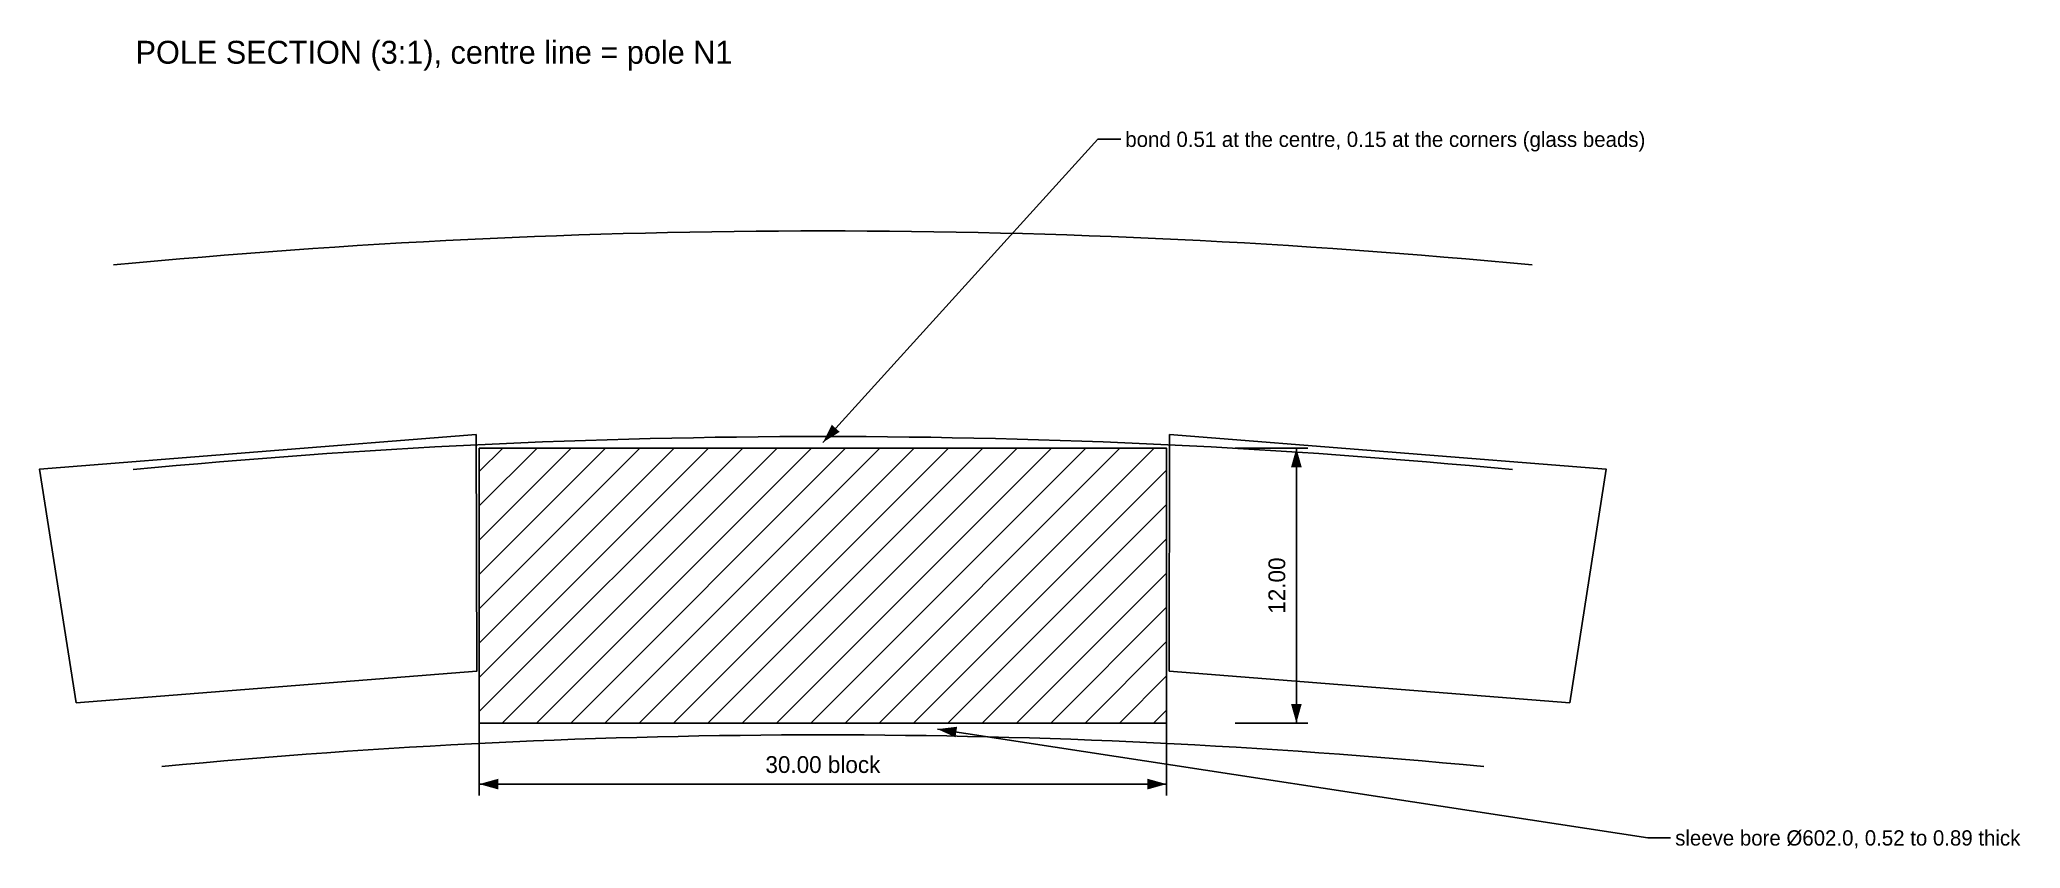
# Model space of a CAD drawing. Header units: millimetres. Extents: x 289 to 838, y -75 to 331.
# Drawn here: x 288.8 to 375.3, y 296 to 331.4 of the extents above.
import ezdxf
from ezdxf.enums import TextEntityAlignment as Align

# ---------------------------------------------------------------- set-up
doc = ezdxf.new("R2010")
doc.units = ezdxf.units.MM
for name, color, linetype in [('DIM', 3, 'Continuous'), ('HATCH', 9, 'Continuous'), ('OUTLINE', 7, 'Continuous'), ('TEXT', 3, 'Continuous'), ('THIN', 7, 'Continuous')]:
    doc.layers.add(name, color=color, linetype=linetype)

msp = doc.modelspace()

# ---------------------------------------------------------------- hatches: boundary and pattern name
at = {"layer": 'DIM'}
for points in [[(323, 313.766), (323.733, 314.227), (323.387, 314.54)], [(343.667, 313.516), (343.433, 312.683), (343.9, 312.683)], [(343.667, 301.516), (343.9, 302.35), (343.433, 302.35)], [(328, 301.25), (328.788, 300.893), (328.859, 301.354)], [(308, 298.85), (308.833, 298.616), (308.833, 299.083)], [(338, 298.85), (337.167, 299.083), (337.167, 298.616)]]:
    msp.add_hatch(color=7, dxfattribs=at).paths.add_polyline_path(points)
at = {"layer": 'HATCH'}
h = msp.add_hatch(dxfattribs=at)
h.set_pattern_fill('ANSI31', scale=0.333333)
h.paths.add_polyline_path([(308, 301.516), (338, 301.516), (338, 313.516), (308, 313.516)])

# ---------------------------------------------------------------- linework, layer by layer
at = {"layer": 'DIM'}
for p, q in [((323, 313.766), (335, 327)), ((335, 327), (336, 327)), ((341, 313.516), (344.167, 313.516)), ((343.667, 301.516), (343.667, 313.516)), ((308, 301.516), (308, 298.35)), ((328, 301.25), (359, 296.5)), ((338, 301.516), (338, 298.35)), ((341, 301.516), (344.167, 301.516)), ((308, 298.85), (338, 298.85)), ((359, 296.5), (360, 296.5))]:
    msp.add_line(p, q, dxfattribs=at)
at = {"layer": 'OUTLINE'}
for points in [[(290.404, 302.4), (307.889, 303.776), (307.864, 314.106), (288.813, 312.606)], [(338.111, 303.776), (355.596, 302.4), (357.187, 312.606), (338.136, 314.106)], [(308, 301.516), (338, 301.516), (338, 313.516), (308, 313.516)]]:
    msp.add_lwpolyline(points, close=True, dxfattribs=at)
for radius in [314.025, 301]:
    msp.add_arc((323, 0), radius, 84.5, 95.5, dxfattribs=at)
at = {"layer": 'THIN'}
msp.add_arc((323, 0), 323, 84.5, 95.5, dxfattribs=at)

# ---------------------------------------------------------------- texts
at = {"layer": 'DIM'}
for s, p in [('bond 0.51 at the centre, 0.15 at the corners (glass beads)', (336.2, 327)), ('sleeve bore Ø602.0, 0.52 to 0.89 thick', (360.2, 296.5))]:
    msp.add_text(s, height=0.66667, dxfattribs=at).set_placement(p, align=Align.MIDDLE_LEFT)
msp.add_text('12.00', height=0.7333, rotation=90, dxfattribs=at).set_placement((343.4, 307.516), align=Align.BOTTOM_CENTER)
msp.add_text('30.00 block', height=0.73333, dxfattribs=at).set_placement((323, 299.116), align=Align.BOTTOM_CENTER)
at = {"layer": 'TEXT'}
msp.add_text('POLE SECTION (3:1), centre line = pole N1', height=1, dxfattribs=at).set_placement((293, 330), align=Align.BOTTOM_LEFT)

doc.saveas('drawing.dxf')
